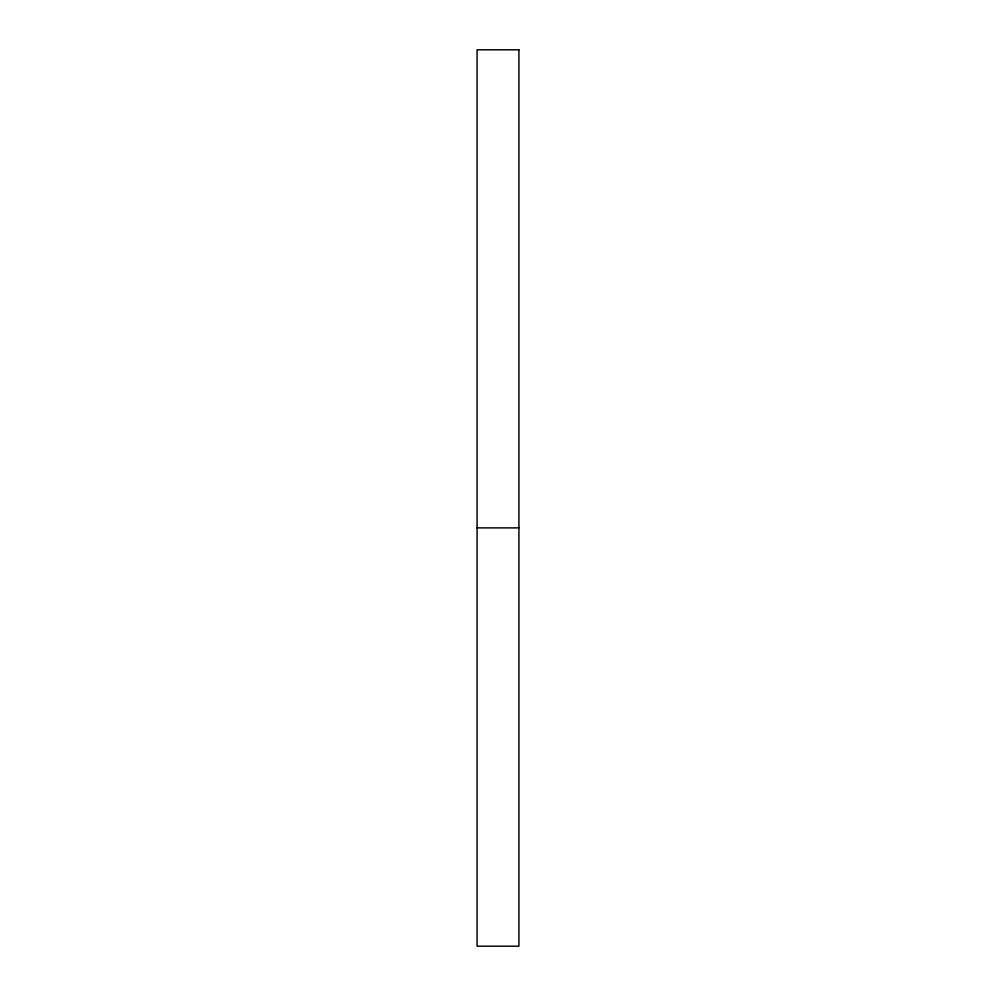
<?xml version="1.0" encoding="UTF-8"?>
<svg xmlns="http://www.w3.org/2000/svg" width="996" height="996" viewBox="0 0 996 996"><rect width="100%" height="100%" fill="white"/><g stroke="black" fill="none" stroke-linecap="round" stroke-linejoin="round"><path stroke-width="1.49" d="M477.084 527.88L518.916 527.88M518.916 49.8L477.084 49.8L477.084 946.2L518.916 946.2L518.916 49.8"/></g></svg>
